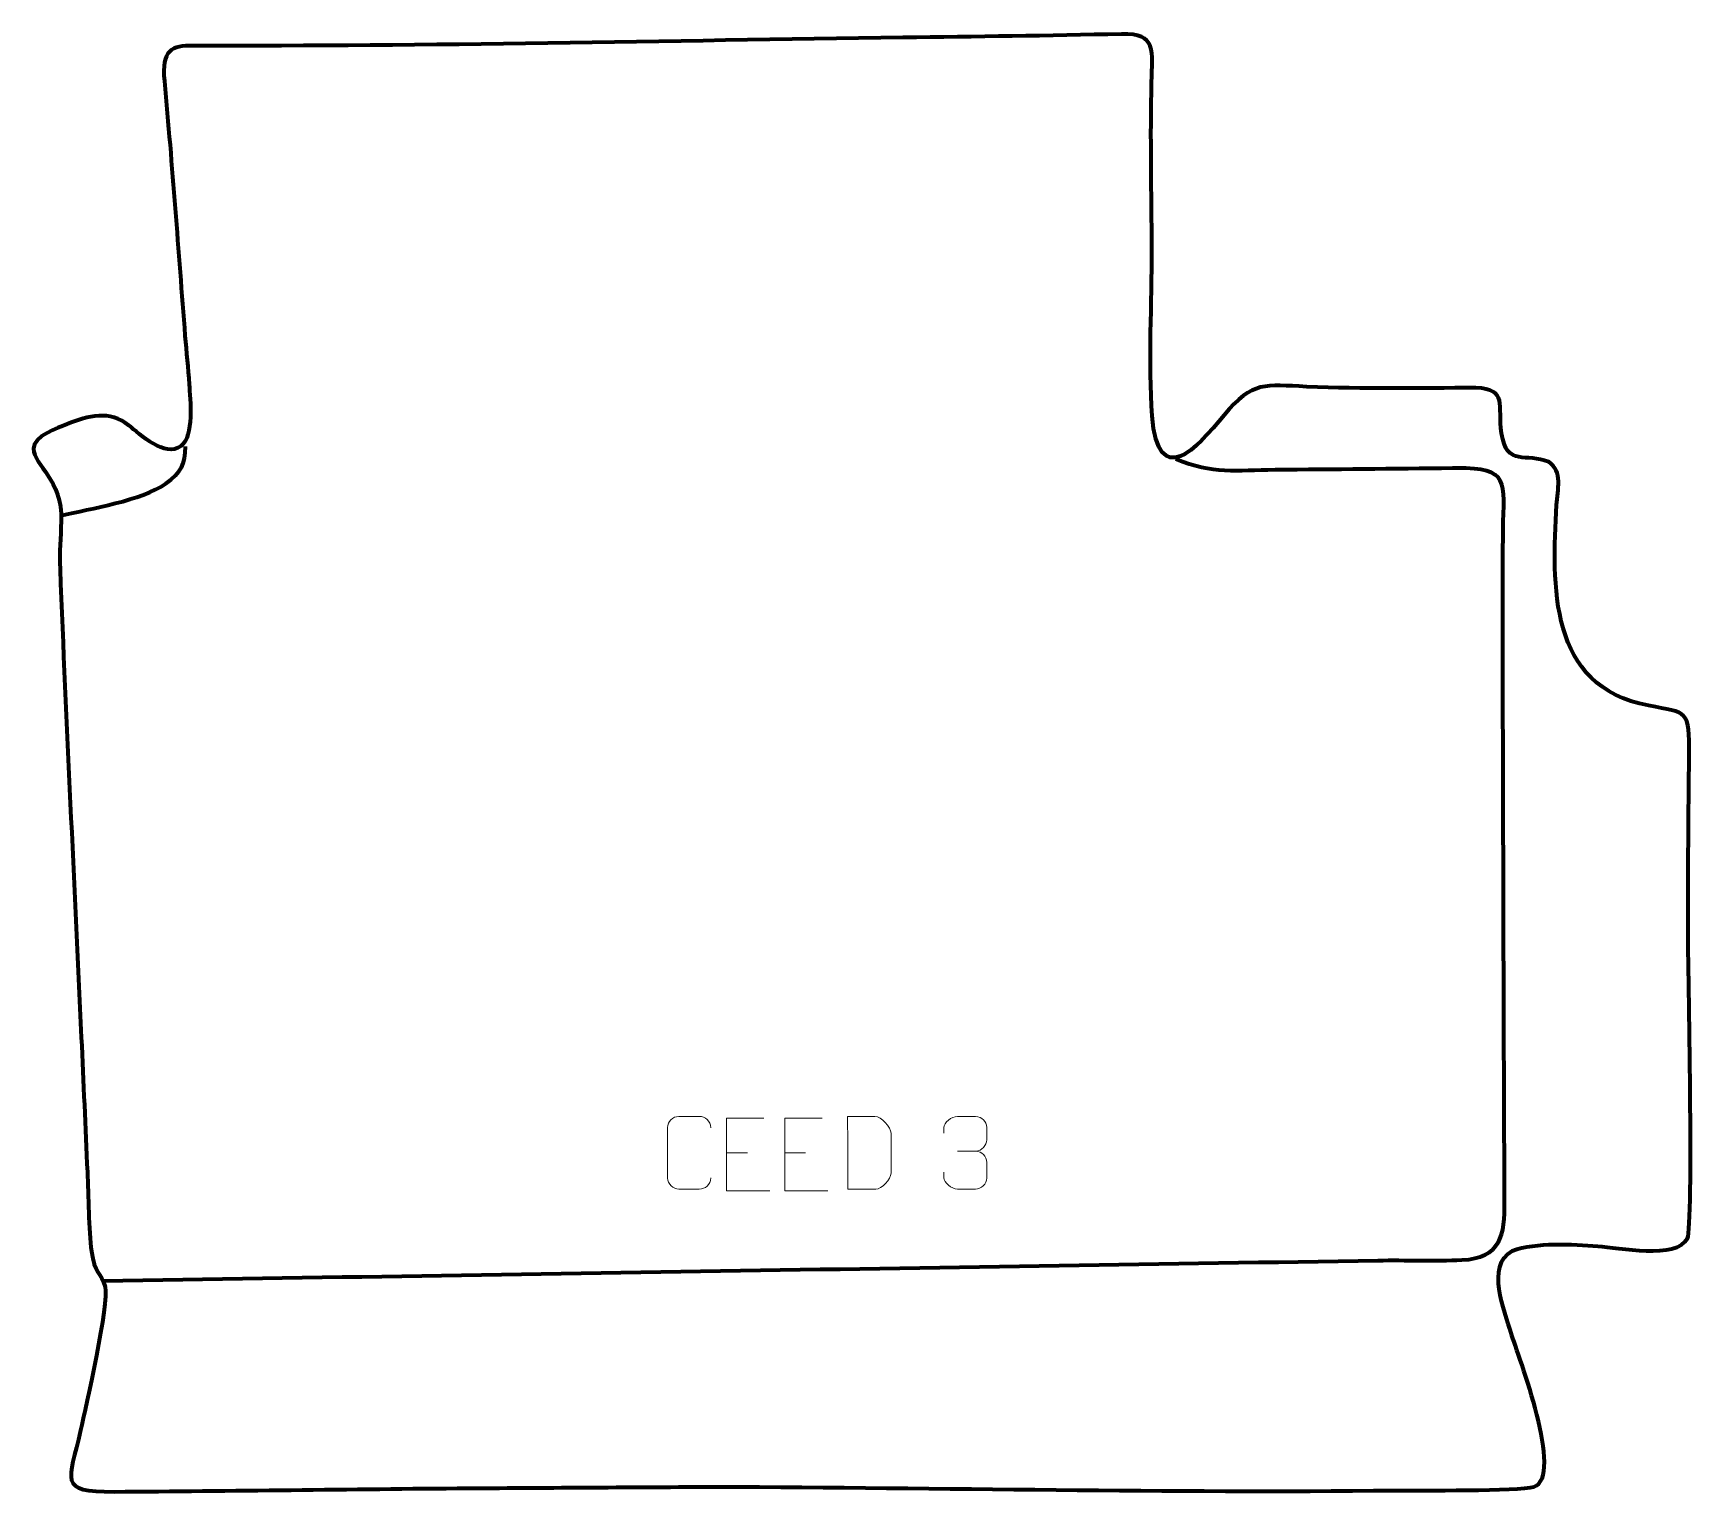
# Model space of a CAD drawing. Header units: millimetres. Extents: x -658 to -88, y 102 to 603.
import ezdxf

# ---------------------------------------------------------------- set-up
doc = ezdxf.new("R2010")
doc.units = ezdxf.units.MM
doc.header["$MEASUREMENT"] = 0
doc.layers.add('layer 1', color=7, linetype='Continuous')
doc.layers.add('layer 2', color=7, linetype='Continuous')

msp = doc.modelspace()

# ---------------------------------------------------------------- linework, layer by layer
at = {"layer": 'layer 1', "color": 142, "lineweight": 158}
for points, knots in [([(-648.7931, 437.5783), (-638.5787, 440.0108), (-621.0645, 442.6816), (-612.8283, 448.5141), (-612.8283, 448.5141), (-607.276, 452.4459), (-606.2546, 455.0019), (-606.0193, 461.3223)], [0, 0, 0, 0, 0.33333333, 0.33333333, 0.33333333, 0.33333333, 1, 1, 1, 1]), ([(-265.6656, 457.0227), (-253.0359, 451.7164), (-244.9115, 453.2162), (-231.5563, 453.3272), (-231.5563, 453.3272), (-211.2194, 453.4962), (-190.884, 453.6863), (-170.5477, 453.9227), (-170.5477, 453.9227), (-170.5477, 453.9227), (-169.0596, 453.94), (-169.0596, 453.94), (-169.0596, 453.94), (-150.9027, 454.153), (-153.0291, 449.2223), (-153.2848, 432.5323), (-153.2848, 432.5323), (-153.5314, 416.4454), (-153.3847, 400.2291), (-153.3827, 384.1299), (-153.3827, 384.1299), (-153.2203, 323.4071), (-153.0643, 262.7257), (-152.7755, 202.0016), (-152.7755, 202.0016), (-152.7197, 190.2701), (-153.9861, 182.3037), (-167.3587, 181.7245), (-167.3587, 181.7245), (-176.4947, 181.3288), (-186.8058, 181.7113), (-196.1937, 181.5623), (-196.1937, 181.5623), (-342.2598, 179.2436), (-488.3254, 176.8919), (-634.3912, 174.5508)], [0, 0, 0, 0, 0.1, 0.1, 0.1, 0.1, 0.2, 0.2, 0.2, 0.2, 0.3, 0.3, 0.3, 0.3, 0.4, 0.4, 0.4, 0.4, 0.5, 0.5, 0.5, 0.5, 0.6, 0.6, 0.6, 0.6, 0.7, 0.7, 0.7, 0.7, 0.8, 0.8, 0.8, 0.8, 1, 1, 1, 1])]:
    msp.add_open_spline(points, degree=3, knots=knots, dxfattribs=at)
at = {"layer": 'layer 2', "color": 242, "lineweight": 158}
msp.add_open_spline([(-423.2648, 103.9379), (-451.7969, 103.7681), (-480.329, 103.5982), (-508.8611, 103.4284), (-508.8611, 103.4284), (-549.424, 103.1494), (-589.9996, 102.4596), (-630.5574, 102.2267), (-630.5574, 102.2267), (-650.2057, 102.1138), (-645.9981, 105.7509), (-642.1161, 123.349), (-642.1161, 123.349), (-640.4039, 131.2794), (-632.0924, 167.3582), (-633.6578, 172.5913), (-633.6578, 172.5913), (-635.0731, 177.3227), (-637.3197, 177.3998), (-638.3326, 184.7129), (-638.3326, 184.7129), (-639.3813, 192.2853), (-639.4031, 203.9791), (-639.7631, 212.0134), (-639.7631, 212.0134), (-640.4541, 227.4333), (-641.1439, 242.8533), (-641.8413, 258.273), (-641.8413, 258.273), (-644.2486, 311.8257), (-647.1071, 365.5531), (-649.1402, 419.095), (-649.1402, 419.095), (-649.3779, 425.355), (-648.9332, 429.6441), (-648.7677, 435.6665), (-648.7677, 435.6665), (-648.3684, 450.195), (-658.0832, 454.4756), (-658.2561, 460.5902), (-658.2561, 460.5902), (-658.3765, 464.8476), (-649.8602, 467.6653), (-646.7438, 468.9507), (-646.7438, 468.9507), (-639.4053, 471.8924), (-632.1439, 473.8467), (-625.4918, 468.4995), (-625.4918, 468.4995), (-621.7022, 465.4534), (-613.0726, 457.3118), (-607.6004, 461.393), (-607.6004, 461.393), (-603.0468, 464.789), (-604.3938, 477.4199), (-604.7797, 482.5955), (-604.7797, 482.5955), (-605.1423, 488.1923), (-605.7488, 493.719), (-606.218, 499.2974), (-606.218, 499.2974), (-608.4766, 528.4462), (-610.5817, 557.6144), (-613.2918, 586.7254), (-613.2918, 586.7254), (-614.3047, 597.6055), (-610.6937, 598.9786), (-603.5072, 598.9515), (-603.5072, 598.9515), (-522.3266, 598.6452), (-440.6845, 600.6709), (-359.4783, 601.7145), (-359.4783, 601.7145), (-334.3924, 602.0369), (-309.4658, 602.3785), (-284.3819, 602.9484), (-284.3819, 602.9484), (-271.9483, 603.2308), (-273.7242, 597.0185), (-273.9968, 586.4121), (-273.9968, 586.4121), (-274.4751, 567.796), (-273.9626, 547.9913), (-273.8908, 529.2507), (-273.8908, 529.2507), (-273.8939, 510.5669), (-275.0354, 490.2376), (-273.8474, 471.7741), (-273.8474, 471.7741), (-271.5505, 446.1635), (-258.7095, 460.3436), (-249.0768, 472.0277), (-249.0768, 472.0277), (-239.3032, 483.8826), (-234.9792, 482.4314), (-220.6475, 481.8155), (-220.6475, 481.8155), (-201.1128, 481.0433), (-182.021, 481.2146), (-162.4971, 481.4461), (-162.4971, 481.4461), (-151.3875, 480.7792), (-155.1229, 475.5191), (-153.7011, 465.8362), (-153.7011, 465.8362), (-151.9534, 453.9339), (-145.1175, 459.2617), (-137.5021, 455.9665), (-137.5021, 455.9665), (-132.6164, 452.7676), (-134.4614, 446.4118), (-134.7795, 441.1865), (-134.7795, 441.1865), (-136.3552, 413.5917), (-137.6917, 378.7524), (-103.2032, 372.2468), (-103.2032, 372.2468), (-89.6637, 369.6929), (-89.0659, 370.8335), (-89.2187, 355.1696), (-89.2187, 355.1696), (-89.4129, 335.2761), (-89.6392, 315.4538), (-89.6196, 295.5538), (-89.6196, 295.5538), (-89.538, 282.0872), (-87.6389, 193.8015), (-89.8185, 189.2473), (-89.8185, 189.2473), (-93.3211, 181.9284), (-113.7557, 186.0566), (-120.5932, 186.5759), (-120.5932, 186.5759), (-129.5045, 187.2526), (-141.6318, 188.0451), (-150.0706, 184.9643), (-150.0706, 184.9643), (-159.3213, 179.6676), (-152.5697, 164.494), (-150.4403, 156.6628), (-150.4403, 156.6628), (-147.9053, 149.0775), (-131.9449, 107.1112), (-142.6434, 103.9451), (-142.6434, 103.9451), (-147.7482, 102.4345), (-182.348, 102.6854), (-190.3897, 102.6505), (-190.3897, 102.6505), (-268.0471, 101.8607), (-345.6394, 103.5821), (-423.2648, 103.9379)], degree=3, knots=[0, 0, 0, 0, 0.02564103, 0.02564103, 0.02564103, 0.02564103, 0.05128205, 0.05128205, 0.05128205, 0.05128205, 0.07692308, 0.07692308, 0.07692308, 0.07692308, 0.1025641, 0.1025641, 0.1025641, 0.1025641, 0.12820513, 0.12820513, 0.12820513, 0.12820513, 0.15384615, 0.15384615, 0.15384615, 0.15384615, 0.17948718, 0.17948718, 0.17948718, 0.17948718, 0.20512821, 0.20512821, 0.20512821, 0.20512821, 0.23076923, 0.23076923, 0.23076923, 0.23076923, 0.25641026, 0.25641026, 0.25641026, 0.25641026, 0.28205128, 0.28205128, 0.28205128, 0.28205128, 0.30769231, 0.30769231, 0.30769231, 0.30769231, 0.33333333, 0.33333333, 0.33333333, 0.33333333, 0.35897436, 0.35897436, 0.35897436, 0.35897436, 0.38461538, 0.38461538, 0.38461538, 0.38461538, 0.41025641, 0.41025641, 0.41025641, 0.41025641, 0.43589744, 0.43589744, 0.43589744, 0.43589744, 0.46153846, 0.46153846, 0.46153846, 0.46153846, 0.48717949, 0.48717949, 0.48717949, 0.48717949, 0.51282051, 0.51282051, 0.51282051, 0.51282051, 0.53846154, 0.53846154, 0.53846154, 0.53846154, 0.56410256, 0.56410256, 0.56410256, 0.56410256, 0.58974359, 0.58974359, 0.58974359, 0.58974359, 0.61538462, 0.61538462, 0.61538462, 0.61538462, 0.64102564, 0.64102564, 0.64102564, 0.64102564, 0.66666667, 0.66666667, 0.66666667, 0.66666667, 0.69230769, 0.69230769, 0.69230769, 0.69230769, 0.71794872, 0.71794872, 0.71794872, 0.71794872, 0.74358974, 0.74358974, 0.74358974, 0.74358974, 0.76923077, 0.76923077, 0.76923077, 0.76923077, 0.79487179, 0.79487179, 0.79487179, 0.79487179, 0.82051282, 0.82051282, 0.82051282, 0.82051282, 0.84615385, 0.84615385, 0.84615385, 0.84615385, 0.87179487, 0.87179487, 0.87179487, 0.87179487, 0.8974359, 0.8974359, 0.8974359, 0.8974359, 0.92307692, 0.92307692, 0.92307692, 0.92307692, 0.94871795, 0.94871795, 0.94871795, 0.94871795, 1, 1, 1, 1], dxfattribs=at)
at = {"layer": 'layer 2', "color": 250, "lineweight": 9}
for points, knots in [([(-425.4988, 209.9888), (-425.6386, 207.6654), (-427.3158, 206.1858), (-429.4635, 206.175), (-429.4635, 206.175), (-431.7954, 206.1754), (-434.1273, 206.1754), (-436.4588, 206.175), (-436.4588, 206.175), (-438.3838, 206.0696), (-440.3559, 207.9541), (-440.3447, 209.9714), (-440.3447, 209.9714), (-440.3443, 215.7415), (-440.3443, 221.5112), (-440.3447, 227.2805), (-440.3447, 227.2805), (-440.3405, 229.4186), (-438.5938, 231.1378), (-436.4414, 231.1243), (-436.4414, 231.1243), (-434.1157, 231.1243), (-431.7896, 231.1243), (-429.4635, 231.1243), (-429.4635, 231.1243), (-427.5169, 231.1598), (-425.5255, 229.6683), (-425.4988, 227.2307)], [0, 0, 0, 0, 0.125, 0.125, 0.125, 0.125, 0.25, 0.25, 0.25, 0.25, 0.375, 0.375, 0.375, 0.375, 0.5, 0.5, 0.5, 0.5, 0.625, 0.625, 0.625, 0.625, 0.75, 0.75, 0.75, 0.75, 1, 1, 1, 1]), ([(-407.216, 230.5275), (-407.216, 230.5275), (-420.0899, 230.5275), (-420.0899, 230.5275), (-420.0899, 230.5275), (-420.0899, 230.5275), (-420.0899, 205.5739), (-420.0899, 205.5739), (-420.0899, 205.5739), (-420.0899, 205.5739), (-405.2241, 205.5739), (-405.2241, 205.5739)], [0, 0, 0, 0, 0.25, 0.25, 0.25, 0.25, 0.5, 0.5, 0.5, 0.5, 1, 1, 1, 1]), ([(-387.216, 230.5275), (-387.216, 230.5275), (-400.0899, 230.5275), (-400.0899, 230.5275), (-400.0899, 230.5275), (-400.0899, 230.5275), (-400.0899, 205.5739), (-400.0899, 205.5739), (-400.0899, 205.5739), (-400.0899, 205.5739), (-385.2241, 205.5739), (-385.2241, 205.5739)], [0, 0, 0, 0, 0.25, 0.25, 0.25, 0.25, 0.5, 0.5, 0.5, 0.5, 1, 1, 1, 1]), ([(-378.3947, 206.2009), (-376.0629, 206.2013), (-371.1127, 206.1773), (-368.7812, 206.177), (-368.7812, 206.177), (-366.8562, 206.0716), (-363.5376, 209.6132), (-363.5488, 211.6305), (-363.5488, 211.6305), (-363.5492, 217.4006), (-363.5492, 219.5703), (-363.5488, 225.3396), (-363.5488, 225.3396), (-363.5531, 227.4777), (-366.9276, 231.1378), (-369.08, 231.1243), (-369.08, 231.1243), (-371.4057, 231.1243), (-376.13, 231.1243), (-378.4561, 231.1243), (-378.4561, 231.1243), (-378.4557, 225.3774), (-378.3944, 211.9482), (-378.3947, 206.2009)], [0, 0, 0, 0, 0.14285714, 0.14285714, 0.14285714, 0.14285714, 0.28571429, 0.28571429, 0.28571429, 0.28571429, 0.42857143, 0.42857143, 0.42857143, 0.42857143, 0.57142857, 0.57142857, 0.57142857, 0.57142857, 0.71428571, 0.71428571, 0.71428571, 0.71428571, 1, 1, 1, 1]), ([(-345.3669, 225.442), (-345.3669, 225.442), (-345.3669, 227.2992), (-345.3669, 227.2992), (-345.3669, 227.2992), (-345.3812, 229.0411), (-342.7167, 231.1592), (-340.6576, 231.1365), (-340.6576, 231.1365), (-338.5935, 231.1365), (-336.5295, 231.1365), (-334.4658, 231.1365), (-334.4658, 231.1365), (-332.2713, 231.1453), (-330.673, 229.2985), (-330.6286, 227.3864), (-330.6286, 227.3864), (-330.629, 225.9513), (-330.629, 224.5162), (-330.6286, 223.0807), (-330.6286, 223.0807), (-330.6772, 221.4272), (-332.2798, 219.1972), (-334.4781, 219.2072), (-334.4781, 219.2072), (-332.2744, 219.196), (-330.6664, 217.3928), (-330.6124, 215.3333), (-330.6124, 215.3333), (-330.6128, 213.5486), (-330.6128, 211.7639), (-330.6124, 209.9788), (-330.6124, 209.9788), (-330.6023, 207.9174), (-332.6572, 206.1543), (-334.4781, 206.1624), (-334.4781, 206.1624), (-336.5434, 206.1627), (-338.6086, 206.1627), (-340.6742, 206.1624), (-340.6742, 206.1624), (-342.8428, 206.1739), (-345.3738, 208.5741), (-345.3924, 210.0359), (-345.3924, 210.0359), (-345.3924, 210.0359), (-345.3924, 211.9445), (-345.3924, 211.9445)], [0, 0, 0, 0, 0.07692308, 0.07692308, 0.07692308, 0.07692308, 0.15384615, 0.15384615, 0.15384615, 0.15384615, 0.23076923, 0.23076923, 0.23076923, 0.23076923, 0.30769231, 0.30769231, 0.30769231, 0.30769231, 0.38461538, 0.38461538, 0.38461538, 0.38461538, 0.46153846, 0.46153846, 0.46153846, 0.46153846, 0.53846154, 0.53846154, 0.53846154, 0.53846154, 0.61538462, 0.61538462, 0.61538462, 0.61538462, 0.69230769, 0.69230769, 0.69230769, 0.69230769, 0.76923077, 0.76923077, 0.76923077, 0.76923077, 0.84615385, 0.84615385, 0.84615385, 0.84615385, 1, 1, 1, 1])]:
    msp.add_open_spline(points, degree=3, knots=knots, dxfattribs=at)
for points in [[(-420.0899, 218.6478), (-420.0899, 218.6478), (-412.9218, 218.6478), (-412.9218, 218.6478)], [(-400.0899, 218.6478), (-400.0899, 218.6478), (-392.9218, 218.6478), (-392.9218, 218.6478)], [(-340.6572, 219.1968), (-340.6572, 219.1968), (-334.4608, 219.1968), (-334.4608, 219.1968)]]:
    msp.add_open_spline(points, degree=3, dxfattribs=at)

doc.saveas('drawing.dxf')
